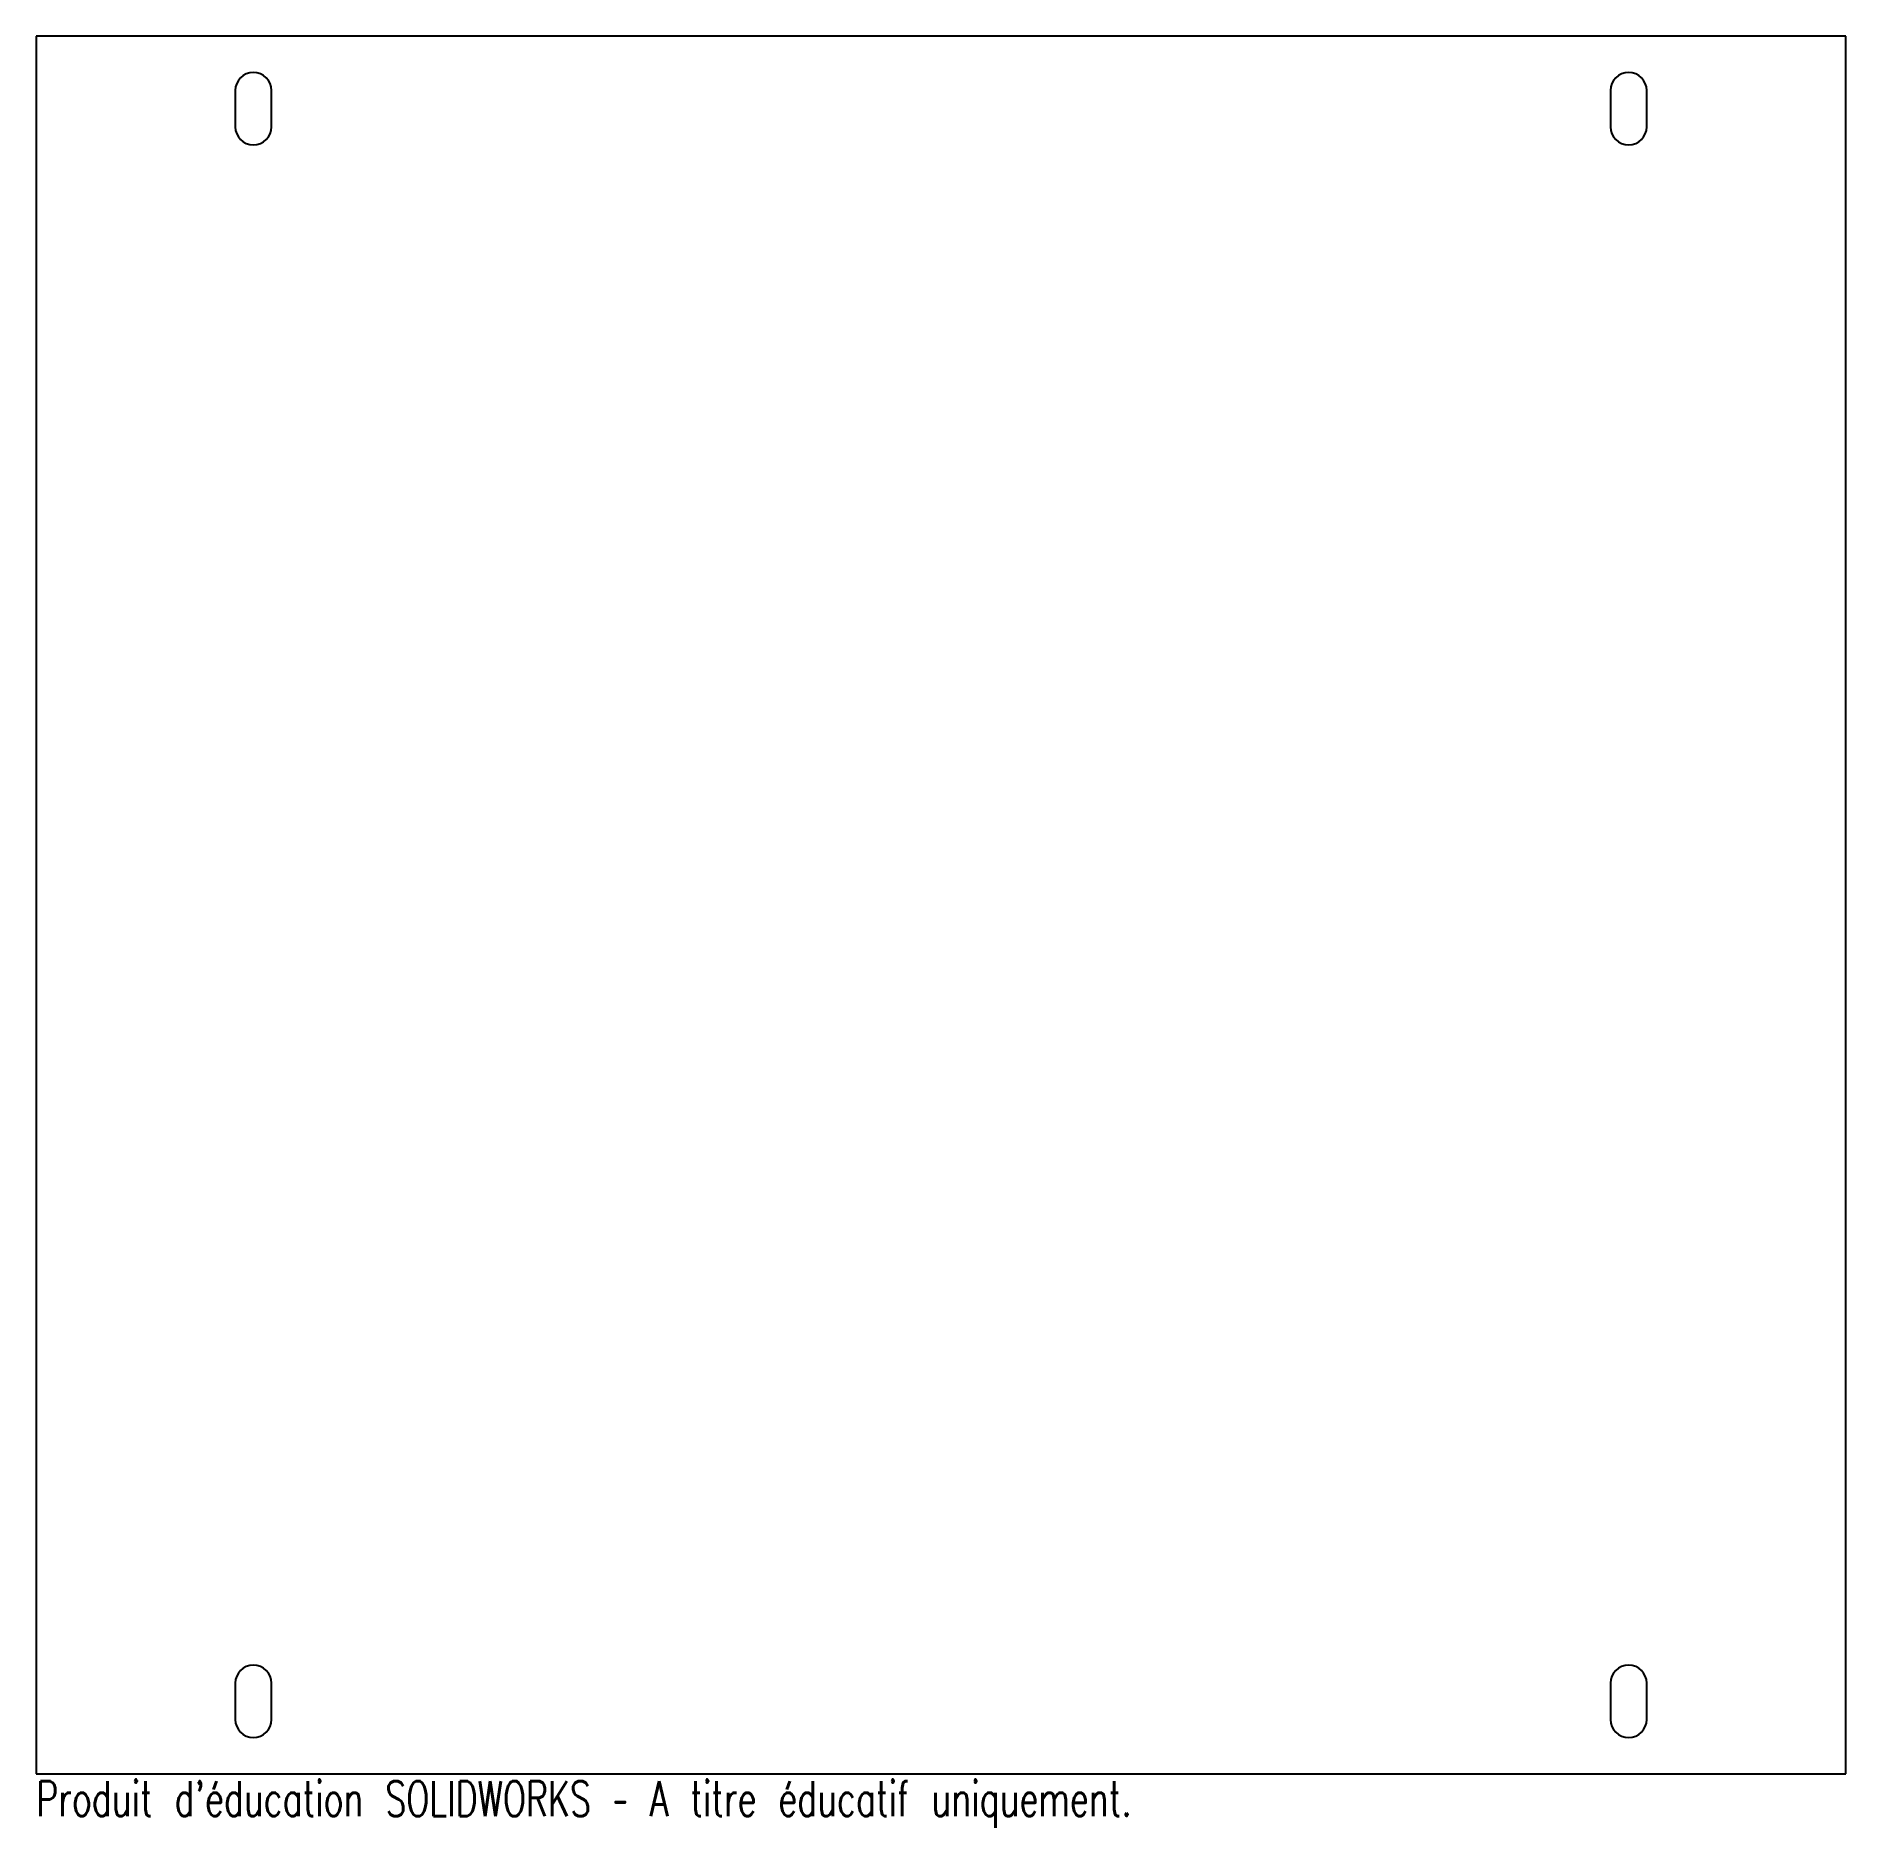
# Model space of a CAD drawing. Header units: millimetres. Extents: x 0 to 250, y -7 to 240.
import ezdxf

# ---------------------------------------------------------------- set-up
doc = ezdxf.new("R2010")
doc.units = ezdxf.units.MM
doc.styles.add('SLDTEXTSTYLE0', font='TXT', dxfattribs={"width": 0.7, "bigfont": 'bigfont'})

msp = doc.modelspace()

# ---------------------------------------------------------------- linework, layer by layer
at = {"color": 7, "linetype": 'Continuous', "lineweight": 25}
for p, q in [((0, 240), (0, 0)), ((250, 240), (0, 240)), ((250, 0), (250, 240)), ((27.5, 232.5), (27.5, 227.5)), ((32.5, 227.5), (32.5, 232.5)), ((217.5, 232.5), (217.5, 227.5)), ((222.5, 227.5), (222.5, 232.5)), ((27.5, 12.5), (27.5, 7.5)), ((32.5, 7.5), (32.5, 12.5)), ((217.5, 12.5), (217.5, 7.5)), ((222.5, 7.5), (222.5, 12.5)), ((0, 0), (250, 0))]:
    msp.add_line(p, q, dxfattribs=at)
for centre, start, end in [((30, 232.5), 0, 180), ((220, 232.5), 0, 180), ((30, 227.5), 180, 0), ((220, 227.5), 180, 0), ((220, 12.5), 0, 180), ((30, 12.5), 0, 180), ((30, 7.5), 180, 0), ((220, 7.5), 180, 0)]:
    msp.add_arc(centre, 2.5, start, end, dxfattribs=at)

# ---------------------------------------------------------------- texts
at = {"color": 7, "linetype": 'Continuous', "insert": (0, -1.02), "char_height": 4.8336, "attachment_point": 1, "style": 'SLDTEXTSTYLE0'}
msp.add_mtext("Produit d'éducation SOLIDWORKS – A titre éducatif uniquement.", dxfattribs=at)

doc.saveas('drawing.dxf')
